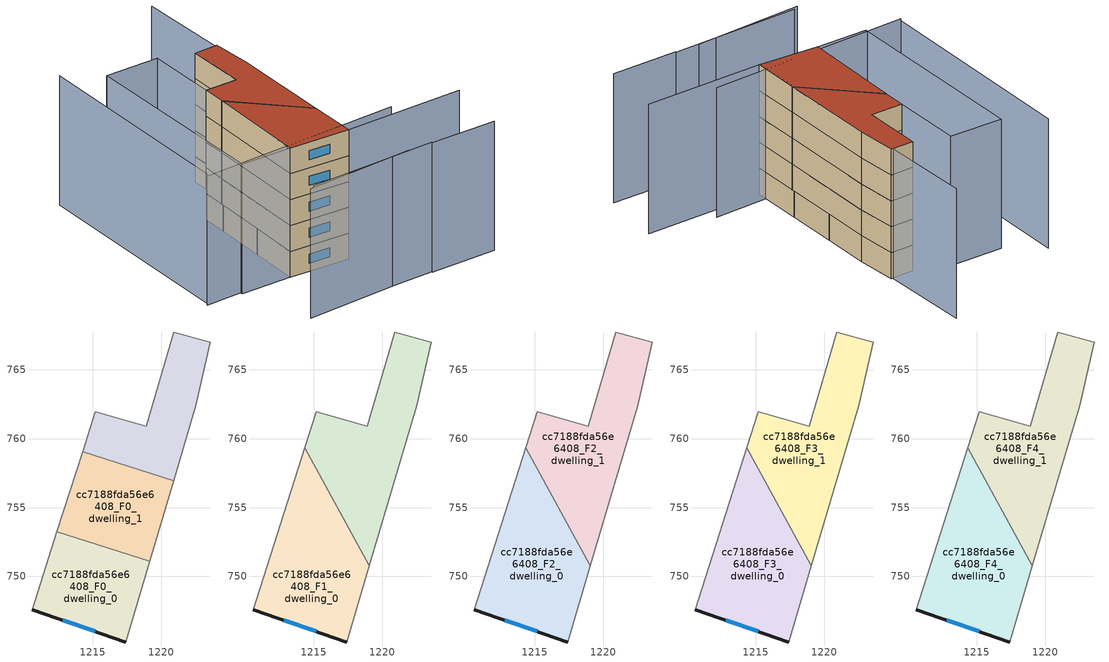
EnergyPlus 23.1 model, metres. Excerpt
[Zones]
cc7188fda56e6408_F0_dwelling_0
 floor ground (EU_floor_Construction): 1219.14,751.09 1217.4,745.24 1210.61,747.6 1212.42,753.24 z0
 wall outside (EU_wall_Construction): 1210.61,747.6 1217.4,745.24 z0:3
 wall adiabatic (EU_wall_Construction): 1217.4,745.24 1219.14,751.09 / 1212.42,753.24 1210.61,747.6 z0:3
 wall to cc7188fda56e6408_F0_dwelling_1 (EU_wall_Construction): 1219.14,751.09 1212.42,753.24 z0:3
 window (EU_Window_Construction): 1212.82,746.83 1215.19,746.01 z0.98:2.02
cc7188fda56e6408_F0_dwelling_1
 floor ground (EU_floor_Construction): 1220.88,756.96 1219.14,751.09 1212.42,753.24 1214.28,759.07 z0
 wall adiabatic (EU_wall_Construction): 1219.14,751.09 1220.88,756.96 / 1214.28,759.07 1212.42,753.24 z0:3
 wall to cc7188fda56e6408_F0_dwelling_2 (EU_wall_Construction): 1220.88,756.96 1214.28,759.07 z0:3
cc7188fda56e6408_F0_dwelling_2
 floor ground (EU_floor_Construction): 1223.55,767.02 1222.5,762.41 1220.88,756.96 1214.28,759.07 1215.2,761.97 1218.88,760.89 1220.88,767.75 z0
 wall adiabatic (EU_wall_Construction): 1220.88,756.96 1222.5,762.41 1223.55,767.02 1220.88,767.75 1218.88,760.89 1215.2,761.97 1214.28,759.07 z0:3
cc7188fda56e6408_F1_dwelling_0
 floor to cc7188fda56e6408_F0_dwelling_0 (EU_floor_Construction): 1218.81,751.2 1219.04,750.77 1217.4,745.24 1210.61,747.6 1212.42,753.24 z3
 floor to cc7188fda56e6408_F0_dwelling_1 (EU_floor_Construction): 1214.55,758.98 1218.81,751.2 1212.42,753.24 1214.28,759.07 z3
 floor to cc7188fda56e6408_F0_dwelling_2 (EU_floor_Construction): 1214.36,759.33 1214.55,758.98 1214.28,759.07 z3
 wall outside (EU_wall_Construction): 1210.61,747.6 1217.4,745.24 z3:6
 wall adiabatic (EU_wall_Construction): 1217.4,745.24 1219.04,750.77 / 1214.36,759.33 1210.61,747.6 z3:6
 wall to cc7188fda56e6408_F1_dwelling_1 (EU_wall_Construction): 1219.04,750.77 1214.36,759.33 z3:6
 window (EU_Window_Construction): 1212.82,746.83 1215.19,746.01 z3.98:5.02
cc7188fda56e6408_F1_dwelling_1
 floor to cc7188fda56e6408_F0_dwelling_1 (EU_floor_Construction): 1220.88,756.96 1219.14,751.09 1218.81,751.2 1214.55,758.98 z3
 floor to cc7188fda56e6408_F0_dwelling_2 (EU_floor_Construction): 1223.55,767.02 1222.5,762.41 1220.88,756.96 1214.55,758.98 1214.36,759.33 1215.2,761.97 1218.88,760.89 1220.88,767.75 z3
 floor to cc7188fda56e6408_F0_dwelling_0 (EU_floor_Construction): 1219.14,751.09 1219.04,750.77 1218.81,751.2 z3
 wall adiabatic (EU_wall_Construction): 1219.04,750.77 1222.5,762.41 1223.55,767.02 1220.88,767.75 1218.88,760.89 1215.2,761.97 1214.36,759.33 z3:6
cc7188fda56e6408_F2_dwelling_0
 floor to cc7188fda56e6408_F1_dwelling_0 (EU_floor_Construction): 1214.36,759.33 1219.04,750.77 1217.4,745.24 1210.61,747.6 z6
 wall outside (EU_wall_Construction): 1210.61,747.6 1217.4,745.24 z6:9
 wall adiabatic (EU_wall_Construction): 1217.4,745.24 1219.04,750.77 / 1214.36,759.33 1210.61,747.6 z6:9
 wall to cc7188fda56e6408_F2_dwelling_1 (EU_wall_Construction): 1219.04,750.77 1214.36,759.33 z6:9
 window (EU_Window_Construction): 1212.82,746.83 1215.19,746.01 z6.98:8.02
cc7188fda56e6408_F2_dwelling_1
 floor to cc7188fda56e6408_F1_dwelling_1 (EU_floor_Construction): 1223.55,767.02 1222.5,762.41 1219.04,750.77 1214.36,759.33 1215.2,761.97 1218.88,760.89 1220.88,767.75 z6
 wall adiabatic (EU_wall_Construction): 1219.04,750.77 1222.5,762.41 1223.55,767.02 1220.88,767.75 1218.88,760.89 1215.2,761.97 1214.36,759.33 z6:9
cc7188fda56e6408_F3_dwelling_0
 floor to cc7188fda56e6408_F2_dwelling_0 (EU_floor_Construction): 1214.36,759.33 1219.04,750.77 1217.4,745.24 1210.61,747.6 z9
 wall outside (EU_wall_Construction): 1210.61,747.6 1217.4,745.24 z9:12
 wall adiabatic (EU_wall_Construction): 1217.4,745.24 1219.04,750.77 / 1214.36,759.33 1210.61,747.6 z9:12
 wall to cc7188fda56e6408_F3_dwelling_1 (EU_wall_Construction): 1219.04,750.77 1214.36,759.33 z9:12
 window (EU_Window_Construction): 1212.82,746.83 1215.19,746.01 z9.98:11.02
cc7188fda56e6408_F3_dwelling_1
 floor to cc7188fda56e6408_F2_dwelling_1 (EU_floor_Construction): 1223.55,767.02 1222.5,762.41 1219.04,750.77 1214.36,759.33 1215.2,761.97 1218.88,760.89 1220.88,767.75 z9
 wall adiabatic (EU_wall_Construction): 1219.04,750.77 1222.5,762.41 1223.55,767.02 1220.88,767.75 1218.88,760.89 1215.2,761.97 1214.36,759.33 z9:12
cc7188fda56e6408_F4_dwelling_0
 floor to cc7188fda56e6408_F3_dwelling_0 (EU_floor_Construction): 1214.36,759.33 1219.04,750.77 1217.4,745.24 1210.61,747.6 z12
 wall outside (EU_wall_Construction): 1210.61,747.6 1217.4,745.24 z12:15
 wall adiabatic (EU_wall_Construction): 1217.4,745.24 1219.04,750.77 / 1214.36,759.33 1210.61,747.6 z12:15
 wall to cc7188fda56e6408_F4_dwelling_1 (EU_wall_Construction): 1219.04,750.77 1214.36,759.33 z12:15
 window (EU_Window_Construction): 1212.82,746.83 1215.19,746.01 z12.98:14.02
 roof outside (EU_roof_Construction): 1217.4,745.24 1219.04,750.77 1214.36,759.33 1210.61,747.6 z15
cc7188fda56e6408_F4_dwelling_1
 floor to cc7188fda56e6408_F3_dwelling_1 (EU_floor_Construction): 1223.55,767.02 1222.5,762.41 1219.04,750.77 1214.36,759.33 1215.2,761.97 1218.88,760.89 1220.88,767.75 z12
 wall adiabatic (EU_wall_Construction): 1219.04,750.77 1222.5,762.41 1223.55,767.02 1220.88,767.75 1218.88,760.89 1215.2,761.97 1214.36,759.33 z12:15
 roof outside (EU_roof_Construction): 1219.04,750.77 1222.5,762.41 1223.55,767.02 1220.88,767.75 1218.88,760.89 1215.2,761.97 1214.36,759.33 z15
shading: 1231,741.54 1217.4,745.24 / 1217.4,745.24 1226.16,777.47 / 1220.39,736.82 1227.96,734.66 / 1205.72,740.75 1220.42,736.92 / 1205,740.58 1217.65,737.72 / 1208.54,775.69 1201.05,750.93 / 1223.94,744.83 1200.7,750.61 / 1204.86,749.29 1211.53,771.92 / 1211.53,771.92 1217.61,770.13 / 1217.61,770.13 1210.94,747.5 / 1210.94,747.5 1204.86,749.29 z0:15
[Building]
EU S2 Campaign: North Axis=0; Terrain=City; Solar Distribution=FullExterior
[Site:Location]
Bologna: Latitude=44.5; Longitude=11.25; Time Zone=1; Elevation=37
[SizingPeriod:WeatherFileDays]
AnnualSizingPeriod: Begin Month=1; Begin Day of Month=1; End Month=12; End Day of Month=31; Day of Week for Start Day=Monday; Use Weather File Daylight Saving Period=No; Use Weather File Rain and Snow Indicators=No
[MATERIAL]
EU_InternalMass_Material: Roughness=MediumRough; Thickness=0.1; Conductivity=1; Density=1800; Specific Heat=900; Thermal Absorptance=0.9; Solar Absorptance=0.7; Visible Absorptance=0.7
[MATERIAL:NOMASS] Roughness=MediumRough; Thermal Absorptance=0.9; Solar Absorptance=0.7; Visible Absorptance=0.7
Name | Thermal Resistance
EU_wall_NoMass | 0.905828
EU_roof_NoMass | 0.37593
EU_floor_NoMass | 0.67114
[WINDOWMATERIAL:SIMPLEGLAZINGSYSTEM]
EU_Window_SimpleGlazing: UFactor=4.52486; Solar Heat Gain Coefficient=0.85; Visible Transmittance=0.85
[CONSTRUCTION]
EU_wall_Construction: EU_wall_NoMass
EU_roof_Construction: EU_roof_NoMass
EU_floor_Construction: EU_floor_NoMass
EU_Window_Construction: EU_Window_SimpleGlazing
EU_InternalMass_Construction: EU_InternalMass_Material
[ZONE] Type=1; Multiplier=1; Ceiling Height=autocalculate; Floor Area=autocalculate; Part of Total Floor Area=Yes
Name | Volume
cc7188fda56e6408_F0_dwelling_0 | 128.36
cc7188fda56e6408_F1_dwelling_0; cc7188fda56e6408_F2_dwelling_0; cc7188fda56e6408_F3_dwelling_0; cc7188fda56e6408_F4_dwelling_0 | 192.517
cc7188fda56e6408_F0_dwelling_1 | 128.355
cc7188fda56e6408_F1_dwelling_1; cc7188fda56e6408_F2_dwelling_1; cc7188fda56e6408_F3_dwelling_1; cc7188fda56e6408_F4_dwelling_1 | 192.526
cc7188fda56e6408_F0_dwelling_2 | 128.347
[INTERNALMASS] Construction=EU_InternalMass_Construction
Name | Zone or ZoneList | Surface Area
cc7188fda56e6408_F0_dwelling_0_EU_InternalMass | cc7188fda56e6408_F0_dwelling_0 | 42.7865
cc7188fda56e6408_F0_dwelling_1_EU_InternalMass | cc7188fda56e6408_F0_dwelling_1 | 42.7845
cc7188fda56e6408_F0_dwelling_2_EU_InternalMass | cc7188fda56e6408_F0_dwelling_2 | 42.7823
cc7188fda56e6408_F1_dwelling_0_EU_InternalMass | cc7188fda56e6408_F1_dwelling_0 | 64.1722
cc7188fda56e6408_F1_dwelling_1_EU_InternalMass | cc7188fda56e6408_F1_dwelling_1 | 64.1751
cc7188fda56e6408_F2_dwelling_0_EU_InternalMass | cc7188fda56e6408_F2_dwelling_0 | 64.1722
cc7188fda56e6408_F2_dwelling_1_EU_InternalMass | cc7188fda56e6408_F2_dwelling_1 | 64.1751
cc7188fda56e6408_F3_dwelling_0_EU_InternalMass | cc7188fda56e6408_F3_dwelling_0 | 64.1722
cc7188fda56e6408_F3_dwelling_1_EU_InternalMass | cc7188fda56e6408_F3_dwelling_1 | 64.1751
cc7188fda56e6408_F4_dwelling_0_EU_InternalMass | cc7188fda56e6408_F4_dwelling_0 | 64.1722
cc7188fda56e6408_F4_dwelling_1_EU_InternalMass | cc7188fda56e6408_F4_dwelling_1 | 64.1751
[OTHEREQUIPMENT] Fuel Type=Electricity; Design Level Calculation Method=Watts/Area; Power per Zone Floor Area=1; Fraction Latent=0; Fraction Radiant=0; Fraction Lost=0; Carbon Dioxide Generation Rate=0; EndUse Subcategory=EU_Step8_InternalGains
Name | Zone or ZoneList or Space or SpaceList | Schedule
EU_Step8_InternalGain_cc7188fda56e6408_F0_dwelling_0_f000 | cc7188fda56e6408_F0_dwelling_0 | EU_Step8_GainSchedule_cc7188fda56e6408_F0_dwelling_0_f000
EU_Step8_InternalGain_cc7188fda56e6408_F0_dwelling_1_f000 | cc7188fda56e6408_F0_dwelling_1 | EU_Step8_GainSchedule_cc7188fda56e6408_F0_dwelling_1_f000
EU_Step8_InternalGain_cc7188fda56e6408_F0_dwelling_2_f000 | cc7188fda56e6408_F0_dwelling_2 | EU_Step8_GainSchedule_cc7188fda56e6408_F0_dwelling_2_f000
EU_Step8_InternalGain_cc7188fda56e6408_F1_dwelling_0_f000 | cc7188fda56e6408_F1_dwelling_0 | EU_Step8_GainSchedule_cc7188fda56e6408_F1_dwelling_0_f000
EU_Step8_InternalGain_cc7188fda56e6408_F1_dwelling_1_f000 | cc7188fda56e6408_F1_dwelling_1 | EU_Step8_GainSchedule_cc7188fda56e6408_F1_dwelling_1_f000
EU_Step8_InternalGain_cc7188fda56e6408_F2_dwelling_0_f000 | cc7188fda56e6408_F2_dwelling_0 | EU_Step8_GainSchedule_cc7188fda56e6408_F2_dwelling_0_f000
EU_Step8_InternalGain_cc7188fda56e6408_F2_dwelling_1_f000 | cc7188fda56e6408_F2_dwelling_1 | EU_Step8_GainSchedule_cc7188fda56e6408_F2_dwelling_1_f000
EU_Step8_InternalGain_cc7188fda56e6408_F3_dwelling_0_f000 | cc7188fda56e6408_F3_dwelling_0 | EU_Step8_GainSchedule_cc7188fda56e6408_F3_dwelling_0_f000
EU_Step8_InternalGain_cc7188fda56e6408_F3_dwelling_1_f000 | cc7188fda56e6408_F3_dwelling_1 | EU_Step8_GainSchedule_cc7188fda56e6408_F3_dwelling_1_f000
EU_Step8_InternalGain_cc7188fda56e6408_F4_dwelling_0_f000 | cc7188fda56e6408_F4_dwelling_0 | EU_Step8_GainSchedule_cc7188fda56e6408_F4_dwelling_0_f000
EU_Step8_InternalGain_cc7188fda56e6408_F4_dwelling_1_f000 | cc7188fda56e6408_F4_dwelling_1 | EU_Step8_GainSchedule_cc7188fda56e6408_F4_dwelling_1_f000
[ZONEVENTILATION:DESIGNFLOWRATE] Schedule=EU_AlwaysOn; Design Flow Rate Calculation Method=AirChanges/Hour; Air Changes per Hour=0.73129; Ventilation Type=Natural; Fan Pressure Rise=0; Fan Total Efficiency=1; Constant Term Coefficient=1; Temperature Term Coefficient=0; Velocity Term Coefficient=0; Velocity Squared Term Coefficient=0; Minimum Indoor Temperature=-100; Maximum Indoor Temperature=100; Delta Temperature=-100; Minimum Outdoor Temperature=-100; Maximum Outdoor Temperature=100; Maximum Wind Speed=40
Name | Zone or ZoneList or Space or SpaceList
EU_ConstantAir_cc7188fda56e6408_F0_dwelling_0 | cc7188fda56e6408_F0_dwelling_0
EU_ConstantAir_cc7188fda56e6408_F0_dwelling_1 | cc7188fda56e6408_F0_dwelling_1
EU_ConstantAir_cc7188fda56e6408_F0_dwelling_2 | cc7188fda56e6408_F0_dwelling_2
EU_ConstantAir_cc7188fda56e6408_F1_dwelling_0 | cc7188fda56e6408_F1_dwelling_0
EU_ConstantAir_cc7188fda56e6408_F1_dwelling_1 | cc7188fda56e6408_F1_dwelling_1
EU_ConstantAir_cc7188fda56e6408_F2_dwelling_0 | cc7188fda56e6408_F2_dwelling_0
EU_ConstantAir_cc7188fda56e6408_F2_dwelling_1 | cc7188fda56e6408_F2_dwelling_1
EU_ConstantAir_cc7188fda56e6408_F3_dwelling_0 | cc7188fda56e6408_F3_dwelling_0
EU_ConstantAir_cc7188fda56e6408_F3_dwelling_1 | cc7188fda56e6408_F3_dwelling_1
EU_ConstantAir_cc7188fda56e6408_F4_dwelling_0 | cc7188fda56e6408_F4_dwelling_0
EU_ConstantAir_cc7188fda56e6408_F4_dwelling_1 | cc7188fda56e6408_F4_dwelling_1
[HVACTEMPLATE:THERMOSTAT] Constant Heating Setpoint=20; Constant Cooling Setpoint=50
EU_HeatOnly_cc7188fda56e6408_F0_dwelling_0; EU_HeatOnly_cc7188fda56e6408_F0_dwelling_1; EU_HeatOnly_cc7188fda56e6408_F0_dwelling_2; EU_HeatOnly_cc7188fda56e6408_F1_dwelling_0; EU_HeatOnly_cc7188fda56e6408_F1_dwelling_1; EU_HeatOnly_cc7188fda56e6408_F2_dwelling_0; EU_HeatOnly_cc7188fda56e6408_F2_dwelling_1; EU_HeatOnly_cc7188fda56e6408_F3_dwelling_0; EU_HeatOnly_cc7188fda56e6408_F3_dwelling_1; EU_HeatOnly_cc7188fda56e6408_F4_dwelling_0; EU_HeatOnly_cc7188fda56e6408_F4_dwelling_1
[HVACTEMPLATE:ZONE:IDEALLOADSAIRSYSTEM] System Availability Schedule=EU_AlwaysOn; Maximum Heating Supply Air Temperature=50; Minimum Cooling Supply Air Temperature=13; Maximum Heating Supply Air Humidity Ratio=0.0156; Minimum Cooling Supply Air Humidity Ratio=0.0077; Heating Limit=NoLimit; Cooling Limit=NoLimit; Heating Availability Schedule=EU_AlwaysOn; Cooling Availability Schedule=EU_CoolingOff; Dehumidification Control Type=ConstantSensibleHeatRatio; Cooling Sensible Heat Ratio=0.7; Dehumidification Setpoint=60; Humidification Control Type=None; Humidification Setpoint=30; Outdoor Air Method=None; Outdoor Air Flow Rate per Person=0.00944; Outdoor Air Flow Rate per Zone Floor Area=0; Outdoor Air Flow Rate per Zone=0; Demand Controlled Ventilation Type=None; Outdoor Air Economizer Type=NoEconomizer; Heat Recovery Type=None; Sensible Heat Recovery Effectiveness=0.7; Latent Heat Recovery Effectiveness=0.65
Name | Template Thermostat
cc7188fda56e6408_F0_dwelling_0 | EU_HeatOnly_cc7188fda56e6408_F0_dwelling_0
cc7188fda56e6408_F0_dwelling_1 | EU_HeatOnly_cc7188fda56e6408_F0_dwelling_1
cc7188fda56e6408_F0_dwelling_2 | EU_HeatOnly_cc7188fda56e6408_F0_dwelling_2
cc7188fda56e6408_F1_dwelling_0 | EU_HeatOnly_cc7188fda56e6408_F1_dwelling_0
cc7188fda56e6408_F1_dwelling_1 | EU_HeatOnly_cc7188fda56e6408_F1_dwelling_1
cc7188fda56e6408_F2_dwelling_0 | EU_HeatOnly_cc7188fda56e6408_F2_dwelling_0
cc7188fda56e6408_F2_dwelling_1 | EU_HeatOnly_cc7188fda56e6408_F2_dwelling_1
cc7188fda56e6408_F3_dwelling_0 | EU_HeatOnly_cc7188fda56e6408_F3_dwelling_0
cc7188fda56e6408_F3_dwelling_1 | EU_HeatOnly_cc7188fda56e6408_F3_dwelling_1
cc7188fda56e6408_F4_dwelling_0 | EU_HeatOnly_cc7188fda56e6408_F4_dwelling_0
cc7188fda56e6408_F4_dwelling_1 | EU_HeatOnly_cc7188fda56e6408_F4_dwelling_1
[SIZING:ZONE] Zone Cooling Design Supply Air Temperature Input Method=SupplyAirTemperature; Zone Cooling Design Supply Air Temperature=13; Zone Heating Design Supply Air Temperature Input Method=SupplyAirTemperature; Zone Heating Design Supply Air Temperature=50; Zone Cooling Design Supply Air Humidity Ratio=0.008; Zone Heating Design Supply Air Humidity Ratio=0.008; Cooling Design Air Flow Method=DesignDay; Cooling Design Air Flow Rate=0; Cooling Minimum Air Flow per Zone Floor Area=0.000762; Cooling Minimum Air Flow=0; Cooling Minimum Air Flow Fraction=0.2; Heating Design Air Flow Method=DesignDay; Heating Design Air Flow Rate=0; Heating Maximum Air Flow per Zone Floor Area=0.002032; Heating Maximum Air Flow=0.141576; Heating Maximum Air Flow Fraction=0.3; Account for Dedicated Outdoor Air System=No; Dedicated Outdoor Air System Control Strategy=NeutralSupplyAir; Dedicated Outdoor Air Low Setpoint Temperature for Design=autosize; Dedicated Outdoor Air High Setpoint Temperature for Design=autosize; Zone Load Sizing Method=Sensible Load Only No Latent Load; Zone Latent Cooling Design Supply Air Humidity Ratio Input Method=HumidityRatioDifference; Zone Cooling Design Supply Air Humidity Ratio Difference=0.005; Zone Latent Heating Design Supply Air Humidity Ratio Input Method=HumidityRatioDifference; Zone Humidification Design Supply Air Humidity Ratio Difference=0.005
cc7188fda56e6408_F0_dwelling_0; cc7188fda56e6408_F0_dwelling_1; cc7188fda56e6408_F0_dwelling_2; cc7188fda56e6408_F1_dwelling_0; cc7188fda56e6408_F1_dwelling_1; cc7188fda56e6408_F2_dwelling_0; cc7188fda56e6408_F2_dwelling_1; cc7188fda56e6408_F3_dwelling_0; cc7188fda56e6408_F3_dwelling_1; cc7188fda56e6408_F4_dwelling_0; cc7188fda56e6408_F4_dwelling_1
[SCHEDULE:CONSTANT]
Name | Hourly Value
EU_AlwaysOn | 1
EU_CoolingOff | 0
[SCHEDULE:FILE] Column Number=1; Rows to Skip at Top=0; Number of Hours of Data=8760; Column Separator=Comma; Interpolate to Timestep=No; Minutes per Item=60; Adjust Schedule for Daylight Savings=Yes
Name | File
EU_Step8_GainSchedule_cc7188fda56e6408_F0_dwelling_0_f000 | ../../schedules/cc7188fda56e6408/cc7188fda56e6408_F0_dwelling_0_f000_gain.csv
EU_Step8_GainSchedule_cc7188fda56e6408_F0_dwelling_1_f000 | ../../schedules/cc7188fda56e6408/cc7188fda56e6408_F0_dwelling_1_f000_gain.csv
EU_Step8_GainSchedule_cc7188fda56e6408_F0_dwelling_2_f000 | ../../schedules/cc7188fda56e6408/cc7188fda56e6408_F0_dwelling_2_f000_gain.csv
EU_Step8_GainSchedule_cc7188fda56e6408_F1_dwelling_0_f000 | ../../schedules/cc7188fda56e6408/cc7188fda56e6408_F1_dwelling_0_f000_gain.csv
EU_Step8_GainSchedule_cc7188fda56e6408_F1_dwelling_1_f000 | ../../schedules/cc7188fda56e6408/cc7188fda56e6408_F1_dwelling_1_f000_gain.csv
EU_Step8_GainSchedule_cc7188fda56e6408_F2_dwelling_0_f000 | ../../schedules/cc7188fda56e6408/cc7188fda56e6408_F2_dwelling_0_f000_gain.csv
EU_Step8_GainSchedule_cc7188fda56e6408_F2_dwelling_1_f000 | ../../schedules/cc7188fda56e6408/cc7188fda56e6408_F2_dwelling_1_f000_gain.csv
EU_Step8_GainSchedule_cc7188fda56e6408_F3_dwelling_0_f000 | ../../schedules/cc7188fda56e6408/cc7188fda56e6408_F3_dwelling_0_f000_gain.csv
EU_Step8_GainSchedule_cc7188fda56e6408_F3_dwelling_1_f000 | ../../schedules/cc7188fda56e6408/cc7188fda56e6408_F3_dwelling_1_f000_gain.csv
EU_Step8_GainSchedule_cc7188fda56e6408_F4_dwelling_0_f000 | ../../schedules/cc7188fda56e6408/cc7188fda56e6408_F4_dwelling_0_f000_gain.csv
EU_Step8_GainSchedule_cc7188fda56e6408_F4_dwelling_1_f000 | ../../schedules/cc7188fda56e6408/cc7188fda56e6408_F4_dwelling_1_f000_gain.csv
